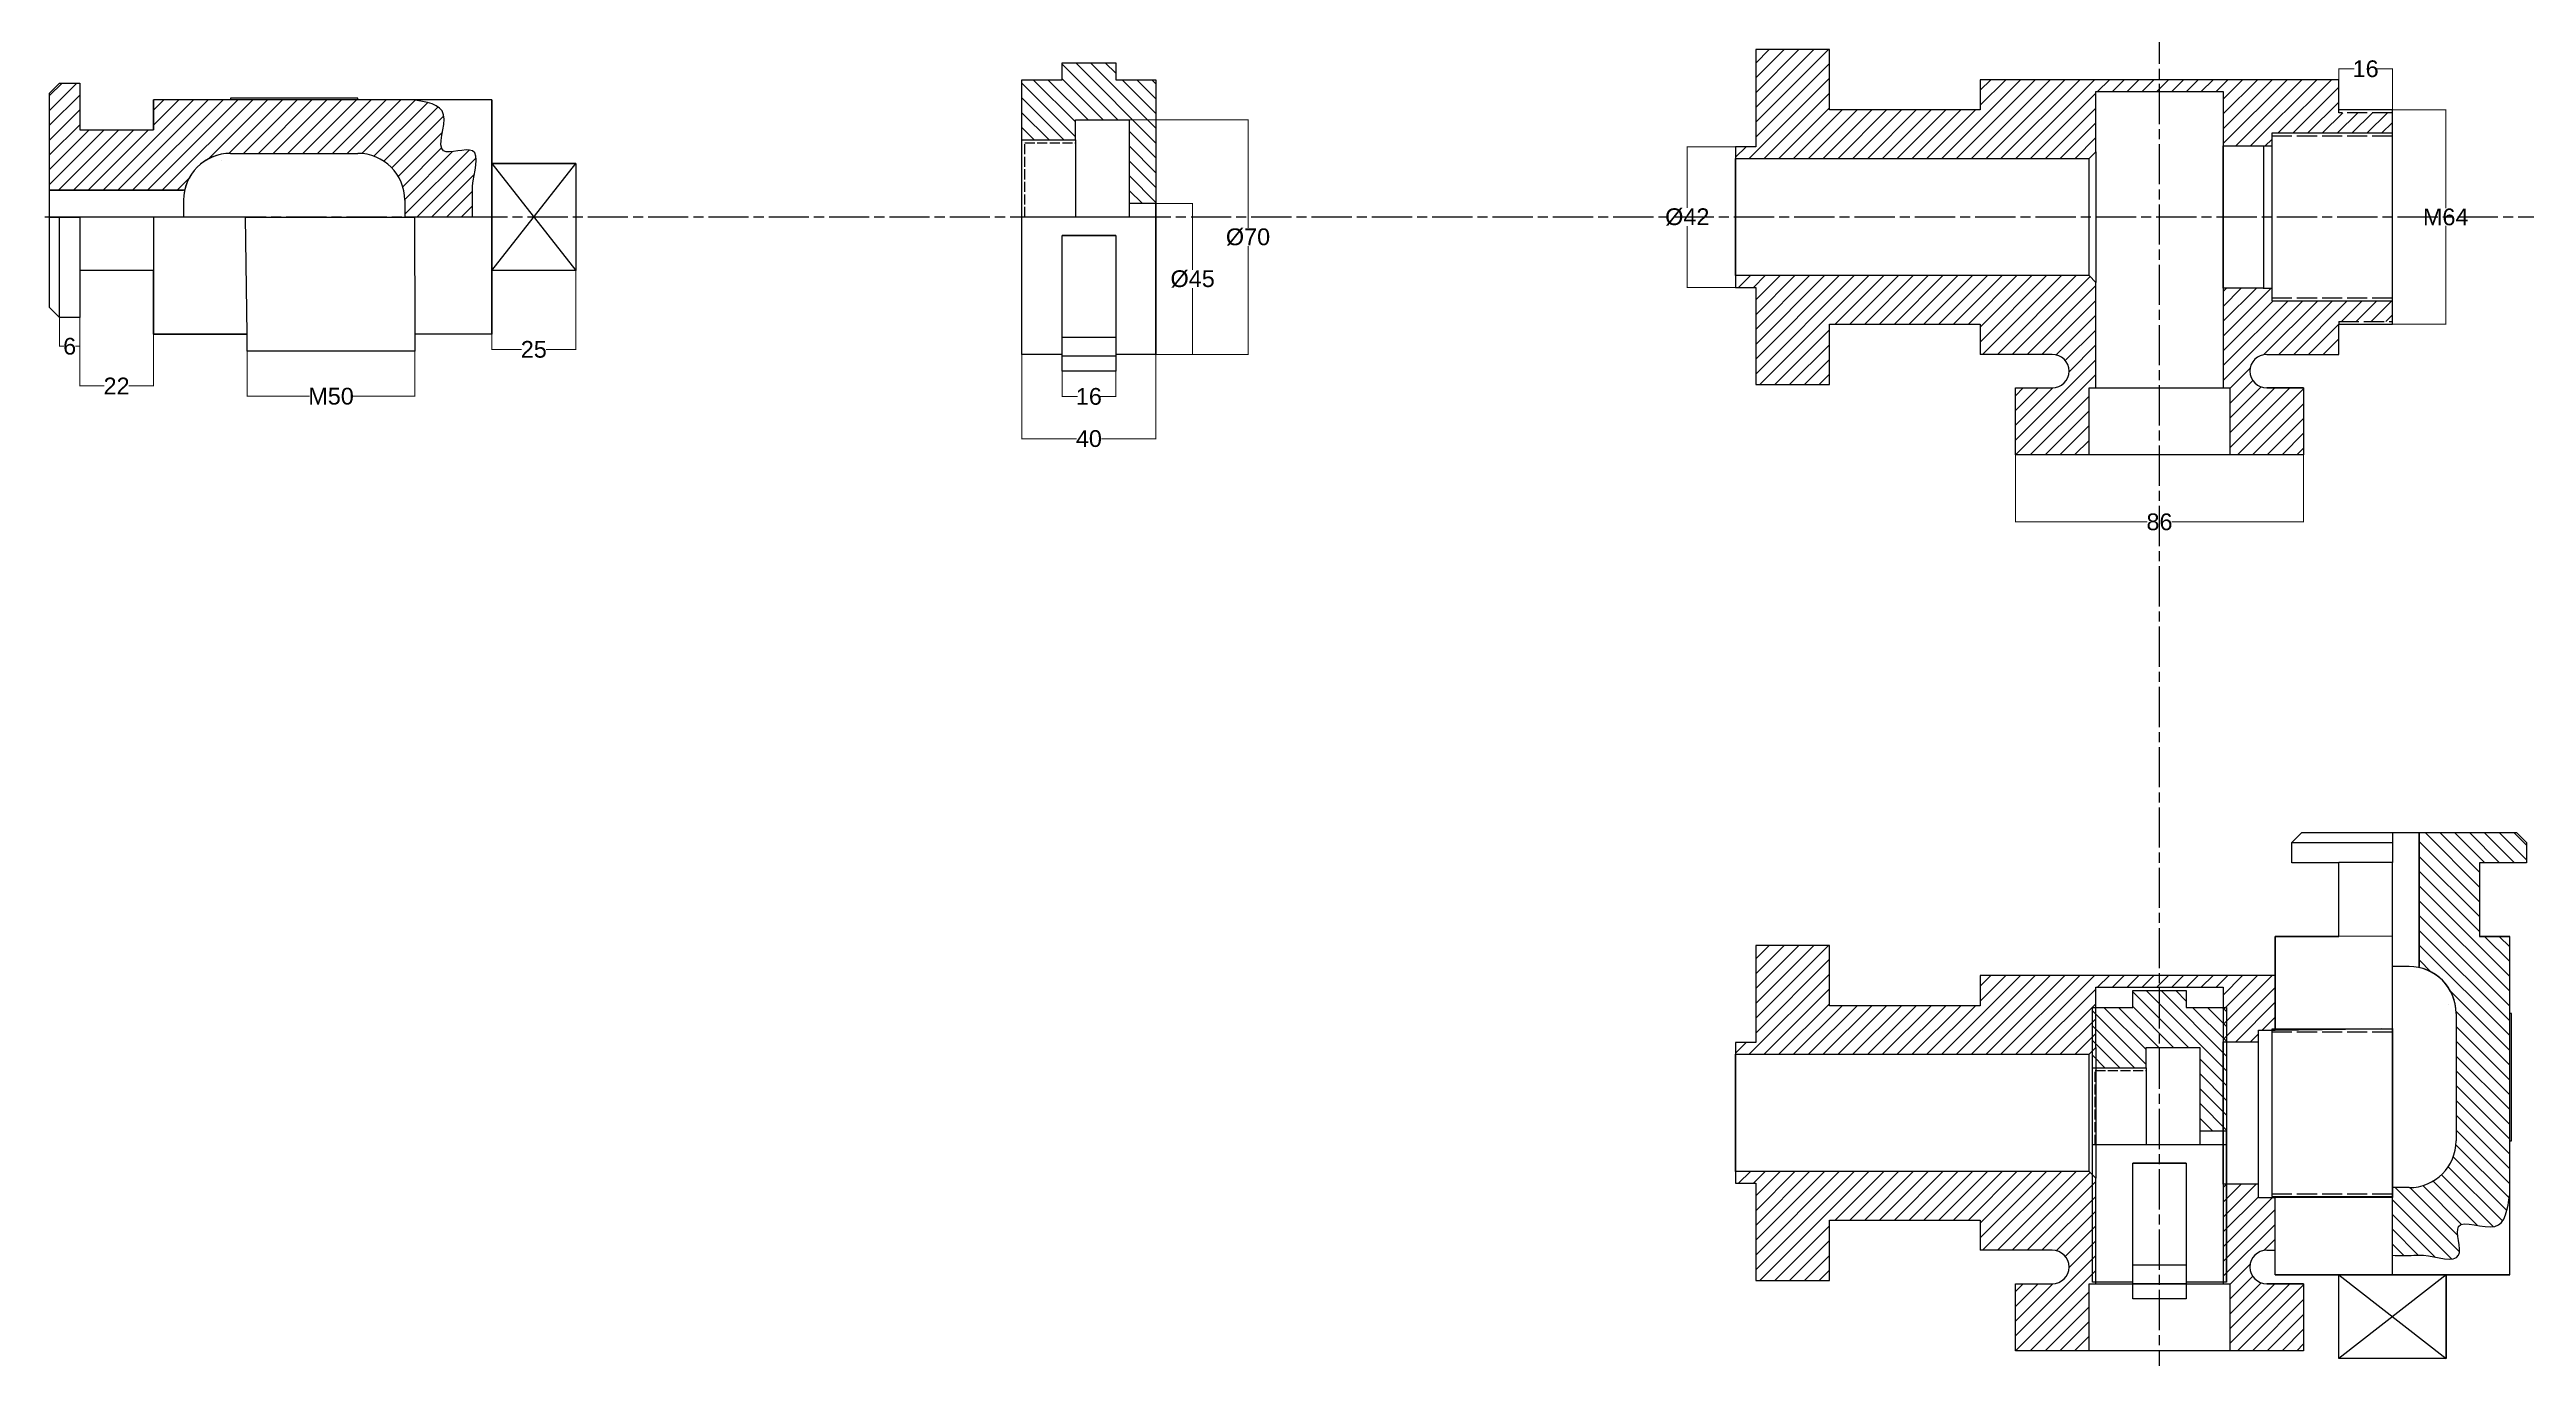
# Model space of a CAD drawing. Header units: inches. Extents: x -863 to 784, y -261 to 154.
# Drawn here: x 45 to 784, y -261 to 130 of the extents above.
import ezdxf

# ---------------------------------------------------------------- set-up
doc = ezdxf.new("R2010")
doc.units = ezdxf.units.IN
doc.header["$MEASUREMENT"] = 0
for name, pattern in [('AM_ISO02W050', [7.5, 6, -1.5]), ('AM_ISO02W050x2', [3.75, 3, -0.75]), ('AM_ISO08W050', [18, 12, -1.5, 3, -1.5])]:
    doc.linetypes.add(name, pattern=pattern)
doc.layers.add('AM_5', color=3, linetype='Continuous', lineweight=15)
doc.styles.get("Standard").update_dxf_attribs({"font": 'arial.ttf'})
doc.dimstyles.new('AM_ANSI$0', dxfattribs={"dimtxt": 0.12, "dimasz": 0.12, "dimexe": 0.1, "dimexo": 0.05, "dimgap": 0.06, "dimtad": 0, "dimtih": 1, "dimtoh": 1, "dimdec": 4, "dimzin": 7, "dimdsep": 46, "dimtxsty": 'Standard', "dimcen": 0, "dimclrd": 256, "dimclre": 256, "dimclrt": 2, "dimadec": 0, "dimazin": 2, "dimtp": 0.1, "dimtm": 0.1, "dimtfac": 0.71, "dimtdec": 4, "dimtofl": 0, "dimtmove": 0, "dimatfit": 3, "dimfxl": 1, "dimtolj": 1, "dimtzin": 7, "dimlwd": -1, "dimlwe": -1, "dimarcsym": 1})

# ---------------------------------------------------------------- blocks, each defined once
blk = doc.blocks.new('*D13')
at = {"layer": 'AM_5', "linetype": 'ByBlock', "transparency": 16777216}
for p, q in [((631.92, 8.74), (631.92, -11.33)), ((717.92, 8.74), (717.92, -11.33)), ((632.04, -11.23), (671.28, -11.23)), ((717.8, -11.23), (678.56, -11.23))]:
    blk.add_line(p, q, dxfattribs=at)
at = {"layer": 'AM_5', "transparency": 16777216}
for points in [[(632.04, -11.21), (632.04, -11.25), (631.92, -11.23)], [(717.8, -11.21), (717.8, -11.25), (717.92, -11.23)]]:
    blk.add_solid(points, dxfattribs=at)
at = {"layer": 'Defpoints', "color": 0, "transparency": 16777216}
for p in [(631.92, 8.79), (717.92, 8.79), (631.92, -11.23)]:
    blk.add_point(p, dxfattribs=at)
at = {"layer": 'AM_5', "color": 2, "transparency": 16777216, "insert": (674.92, -11.23), "char_height": 0.12, "attachment_point": 5}
blk.add_mtext('\\A1;{\\H5;86}', dxfattribs=at)
blk = doc.blocks.new('*D14')
at = {"layer": 'AM_5', "linetype": 'ByBlock', "transparency": 16777216}
for p, q in [((744.47, 111.79), (760.42, 111.79)), ((760.32, 111.67), (760.32, 82.4)), ((760.32, 47.91), (760.32, 77.18)), ((744.47, 47.79), (760.42, 47.79))]:
    blk.add_line(p, q, dxfattribs=at)
at = {"layer": 'AM_5', "transparency": 16777216}
for points in [[(760.3, 111.67), (760.34, 111.67), (760.32, 111.79)], [(760.3, 47.91), (760.34, 47.91), (760.32, 47.79)]]:
    blk.add_solid(points, dxfattribs=at)
at = {"layer": 'Defpoints', "color": 0, "transparency": 16777216}
for p in [(744.42, 111.79), (744.42, 47.79), (760.32, 47.79)]:
    blk.add_point(p, dxfattribs=at)
at = {"layer": 'AM_5', "color": 2, "transparency": 16777216, "insert": (760.32, 79.79), "char_height": 0.12, "attachment_point": 5}
blk.add_mtext('\\A1;{\\H5;M64}', dxfattribs=at)
blk = doc.blocks.new('*D15')
at = {"layer": 'AM_5', "linetype": 'ByBlock', "transparency": 16777216}
for p, q in [((728.42, 111.84), (728.42, 124.12)), ((728.54, 124.02), (733.02, 124.02)), ((744.3, 124.02), (739.82, 124.02)), ((744.42, 111.84), (744.42, 124.12))]:
    blk.add_line(p, q, dxfattribs=at)
at = {"layer": 'AM_5', "transparency": 16777216}
for points in [[(728.54, 124.04), (728.54, 124), (728.42, 124.02)], [(744.3, 124.04), (744.3, 124), (744.42, 124.02)]]:
    blk.add_solid(points, dxfattribs=at)
at = {"layer": 'Defpoints', "color": 0, "transparency": 16777216}
for p in [(728.42, 124.02), (728.42, 111.79), (744.42, 111.79)]:
    blk.add_point(p, dxfattribs=at)
at = {"layer": 'AM_5', "color": 2, "transparency": 16777216, "insert": (736.42, 124.02), "char_height": 0.12, "attachment_point": 5}
blk.add_mtext('\\A1;{\\H5;16}', dxfattribs=at)
blk = doc.blocks.new('*D16')
at = {"layer": 'AM_5', "linetype": 'ByBlock', "transparency": 16777216}
for p, q in [((548.37, 100.79), (533.92, 100.79)), ((534.02, 100.67), (534.02, 82.54)), ((534.02, 58.91), (534.02, 77.04)), ((548.37, 58.79), (533.92, 58.79))]:
    blk.add_line(p, q, dxfattribs=at)
at = {"layer": 'AM_5', "transparency": 16777216}
for points in [[(534, 100.67), (534.04, 100.67), (534.02, 100.79)], [(534, 58.91), (534.04, 58.91), (534.02, 58.79)]]:
    blk.add_solid(points, dxfattribs=at)
at = {"layer": 'Defpoints', "color": 0, "transparency": 16777216}
for p in [(548.42, 100.79), (534.02, 58.79), (548.42, 58.79)]:
    blk.add_point(p, dxfattribs=at)
at = {"layer": 'AM_5', "color": 2, "transparency": 16777216, "insert": (534.02, 79.79), "char_height": 0.12, "attachment_point": 5}
blk.add_mtext('\\A1;{\\H5;%%C42}', dxfattribs=at)
blk = doc.blocks.new('*D17')
at = {"layer": 'AM_5', "linetype": 'ByBlock', "transparency": 16777216}
for p, q in [((375.5, 83.79), (386.52, 83.79)), ((386.42, 83.67), (386.42, 64.04)), ((386.42, 38.91), (386.42, 58.54)), ((375.5, 38.79), (386.52, 38.79))]:
    blk.add_line(p, q, dxfattribs=at)
at = {"layer": 'AM_5', "transparency": 16777216}
for points in [[(386.4, 83.67), (386.44, 83.67), (386.42, 83.79)], [(386.4, 38.91), (386.44, 38.91), (386.42, 38.79)]]:
    blk.add_solid(points, dxfattribs=at)
at = {"layer": 'Defpoints', "color": 0, "transparency": 16777216}
for p in [(375.45, 83.79), (375.45, 38.79), (386.42, 38.79)]:
    blk.add_point(p, dxfattribs=at)
at = {"layer": 'AM_5', "color": 2, "transparency": 16777216, "insert": (386.42, 61.29), "char_height": 0.12, "attachment_point": 5}
blk.add_mtext('\\A1;{\\H5;%%C45}', dxfattribs=at)
blk = doc.blocks.new('*D18')
at = {"layer": 'AM_5', "linetype": 'ByBlock', "transparency": 16777216}
for p, q in [((367.5, 108.79), (403.04, 108.79)), ((402.94, 108.67), (402.94, 76.54)), ((402.94, 38.91), (402.94, 71.04)), ((375.5, 38.79), (403.04, 38.79))]:
    blk.add_line(p, q, dxfattribs=at)
at = {"layer": 'AM_5', "transparency": 16777216}
for points in [[(402.92, 108.67), (402.96, 108.67), (402.94, 108.79)], [(402.92, 38.91), (402.96, 38.91), (402.94, 38.79)]]:
    blk.add_solid(points, dxfattribs=at)
at = {"layer": 'Defpoints', "color": 0, "transparency": 16777216}
for p in [(367.45, 108.79), (375.45, 38.79), (402.94, 38.79)]:
    blk.add_point(p, dxfattribs=at)
at = {"layer": 'AM_5', "color": 2, "transparency": 16777216, "insert": (402.94, 73.79), "char_height": 0.12, "attachment_point": 5}
blk.add_mtext('\\A1;{\\H5;%%C70}', dxfattribs=at)
blk = doc.blocks.new('*D19')
at = {"layer": 'AM_5', "linetype": 'ByBlock', "transparency": 16777216}
for p, q in [((347.45, 33.74), (347.45, 26.12)), ((363.45, 33.74), (363.45, 26.12)), ((347.57, 26.22), (352.05, 26.22)), ((363.33, 26.22), (358.86, 26.22))]:
    blk.add_line(p, q, dxfattribs=at)
at = {"layer": 'AM_5', "transparency": 16777216}
for points in [[(347.57, 26.24), (347.57, 26.2), (347.45, 26.22)], [(363.33, 26.24), (363.33, 26.2), (363.45, 26.22)]]:
    blk.add_solid(points, dxfattribs=at)
at = {"layer": 'Defpoints', "color": 0, "transparency": 16777216}
for p in [(347.45, 33.79), (363.45, 33.79), (347.45, 26.22)]:
    blk.add_point(p, dxfattribs=at)
at = {"layer": 'AM_5', "color": 2, "transparency": 16777216, "insert": (355.45, 26.22), "char_height": 0.12, "attachment_point": 5}
blk.add_mtext('\\A1;{\\H5;16}', dxfattribs=at)
blk = doc.blocks.new('*D20')
at = {"layer": 'AM_5', "linetype": 'ByBlock', "transparency": 16777216}
for p, q in [((335.45, 38.74), (335.45, 13.52)), ((375.45, 38.74), (375.45, 13.52)), ((335.57, 13.62), (351.72, 13.62)), ((375.33, 13.62), (359.19, 13.62))]:
    blk.add_line(p, q, dxfattribs=at)
at = {"layer": 'AM_5', "transparency": 16777216}
for points in [[(335.57, 13.64), (335.57, 13.6), (335.45, 13.62)], [(375.33, 13.64), (375.33, 13.6), (375.45, 13.62)]]:
    blk.add_solid(points, dxfattribs=at)
at = {"layer": 'Defpoints', "color": 0, "transparency": 16777216}
for p in [(335.45, 38.79), (375.45, 38.79), (335.45, 13.62)]:
    blk.add_point(p, dxfattribs=at)
at = {"layer": 'AM_5', "color": 2, "transparency": 16777216, "insert": (355.45, 13.62), "char_height": 0.12, "attachment_point": 5}
blk.add_mtext('\\A1;{\\H5;40}', dxfattribs=at)
blk = doc.blocks.new('*D21')
at = {"layer": 'AM_5', "linetype": 'ByBlock', "transparency": 16777216}
for p, q in [((177.32, 63.74), (177.32, 40.16)), ((202.32, 63.74), (202.32, 40.16)), ((177.44, 40.26), (186.12, 40.26)), ((202.2, 40.26), (193.52, 40.26))]:
    blk.add_line(p, q, dxfattribs=at)
at = {"layer": 'AM_5', "transparency": 16777216}
for points in [[(177.44, 40.28), (177.44, 40.24), (177.32, 40.26)], [(202.2, 40.28), (202.2, 40.24), (202.32, 40.26)]]:
    blk.add_solid(points, dxfattribs=at)
at = {"layer": 'Defpoints', "color": 0, "transparency": 16777216}
for p in [(177.32, 63.79), (202.32, 63.79), (177.32, 40.26)]:
    blk.add_point(p, dxfattribs=at)
at = {"layer": 'AM_5', "color": 2, "transparency": 16777216, "insert": (189.82, 40.26), "char_height": 0.12, "attachment_point": 5}
blk.add_mtext('\\A1;{\\H5;25}', dxfattribs=at)
blk = doc.blocks.new('*D22')
at = {"layer": 'AM_5', "linetype": 'ByBlock', "transparency": 16777216}
for p, q in [((104.32, 39.74), (104.32, 26.18)), ((154.32, 39.74), (154.32, 26.18)), ((104.44, 26.28), (122.89, 26.28)), ((154.2, 26.28), (135.75, 26.28))]:
    blk.add_line(p, q, dxfattribs=at)
at = {"layer": 'AM_5', "transparency": 16777216}
for points in [[(104.44, 26.3), (104.44, 26.26), (104.32, 26.28)], [(154.2, 26.3), (154.2, 26.26), (154.32, 26.28)]]:
    blk.add_solid(points, dxfattribs=at)
at = {"layer": 'Defpoints', "color": 0, "transparency": 16777216}
for p in [(104.32, 39.79), (154.32, 39.79), (104.32, 26.28)]:
    blk.add_point(p, dxfattribs=at)
at = {"layer": 'AM_5', "color": 2, "transparency": 16777216, "insert": (129.32, 26.28), "char_height": 0.12, "attachment_point": 5}
blk.add_mtext('\\A1;{\\H5;M50}', dxfattribs=at)
blk = doc.blocks.new('*D23')
at = {"layer": 'AM_5', "linetype": 'ByBlock', "transparency": 16777216}
for p, q in [((48.32, 49.74), (48.32, 41.09)), ((54.32, 49.74), (54.32, 41.09)), ((48.44, 41.19), (49.61, 41.19)), ((54.2, 41.19), (53.03, 41.19))]:
    blk.add_line(p, q, dxfattribs=at)
at = {"layer": 'AM_5', "transparency": 16777216}
for points in [[(48.44, 41.21), (48.44, 41.17), (48.32, 41.19)], [(54.2, 41.21), (54.2, 41.17), (54.32, 41.19)]]:
    blk.add_solid(points, dxfattribs=at)
at = {"layer": 'Defpoints', "color": 0, "transparency": 16777216}
for p in [(48.32, 49.79), (54.32, 49.79), (48.32, 41.19)]:
    blk.add_point(p, dxfattribs=at)
at = {"layer": 'AM_5', "color": 2, "transparency": 16777216, "insert": (51.32, 41.19), "char_height": 0.12, "attachment_point": 5}
blk.add_mtext('\\A1;{\\H5;6}', dxfattribs=at)
blk = doc.blocks.new('*D24')
at = {"layer": 'AM_5', "linetype": 'ByBlock', "transparency": 16777216}
for p, q in [((54.32, 63.74), (54.32, 29.26)), ((76.32, 63.74), (76.32, 29.26)), ((54.44, 29.36), (61.66, 29.36)), ((76.2, 29.36), (68.98, 29.36))]:
    blk.add_line(p, q, dxfattribs=at)
at = {"layer": 'AM_5', "transparency": 16777216}
for points in [[(54.44, 29.38), (54.44, 29.34), (54.32, 29.36)], [(76.2, 29.38), (76.2, 29.34), (76.32, 29.36)]]:
    blk.add_solid(points, dxfattribs=at)
at = {"layer": 'Defpoints', "color": 0, "transparency": 16777216}
for p in [(54.32, 63.79), (76.32, 63.79), (54.32, 29.36)]:
    blk.add_point(p, dxfattribs=at)
at = {"layer": 'AM_5', "color": 2, "transparency": 16777216, "insert": (65.32, 29.36), "char_height": 0.12, "attachment_point": 5}
blk.add_mtext('\\A1;{\\H5;22}', dxfattribs=at)

msp = doc.modelspace()

# ---------------------------------------------------------------- hatches: boundary and pattern name
h = msp.add_hatch()
h.set_pattern_fill('ANSI31', color=256, scale=25, angle=90)
h.paths.add_polyline_path([(375.45402, 120.78919), (363.45402, 120.78919), (363.45402, 125.78919), (347.45402, 125.78919), (347.45402, 120.78919), (335.45402, 120.78919), (335.45402, 102.78919), (351.45402, 102.78919), (351.45402, 108.78919), (367.45402, 108.78919), (367.45402, 83.78919), (375.45402, 83.78919)])
h = msp.add_hatch()
h.set_pattern_fill('ANSI31', color=256, scale=25)
h.paths.add_polyline_path([(655.92002, 117.28919), (674.92002, 117.28919), (674.92002, 120.78919), (621.42002, 120.78919), (621.42002, 111.78919), (576.42002, 111.78919), (576.42002, 129.78919), (554.42002, 129.78919), (554.42002, 100.78919), (548.42002, 100.78919), (548.42002, 97.28919), (653.92002, 97.28919), (655.92002, 99.28919)])
h.paths.add_polyline_path([(744.42002, 110.93919), (728.42002, 110.93919), (728.42002, 111.78919), (728.42002, 120.78919), (674.92002, 120.78919), (674.92002, 117.28919), (693.92002, 117.28919), (693.92002, 101.03919), (705.92002, 101.03919), (708.42002, 101.03919), (708.42002, 104.78919), (744.42002, 104.78919)])
h.paths.add_polyline_path([(728.42002, 47.78919), (728.42002, 48.63919), (744.42002, 48.63919), (744.42002, 54.78919), (708.42002, 54.78919), (708.42002, 58.48463), (705.82552, 58.48463), (693.92002, 58.53919), (693.92002, 28.78919), (695.92002, 28.78919), (695.92002, 8.78919), (717.92002, 8.78919), (717.92002, 28.78919), (706.92002, 28.78919, -1), (706.92002, 38.78919), (717.92002, 38.78919), (728.42002, 38.78919)])
h.paths.add_polyline_path([(655.92002, 60.28919), (653.92002, 62.28919), (548.42002, 62.28919), (548.42002, 58.78919), (554.42002, 58.78919), (554.42002, 29.78919), (576.42002, 29.78919), (576.42002, 47.78919), (621.42002, 47.78919), (621.42002, 38.78919), (631.92002, 38.78919), (642.92002, 38.78919, -1), (642.92002, 28.78919), (631.92002, 28.78919), (631.92002, 8.78919), (653.92002, 8.78919), (653.92002, 28.78919), (655.92002, 28.78919)])
h = msp.add_hatch()
h.set_pattern_fill('ANSI31', color=256, scale=25)
edge = h.paths.add_edge_path()
edge.add_spline(control_points=[(171.52404, 79.78919), (171.55824, 81.95907), (171.60773, 85.09941), (171.25537, 91.33874), (175.60281, 102.93815), (158.42576, 95.98222), (166.61525, 113.00091), (157.73037, 114.19711), (153.33261, 114.78919)], knot_values=[0, 0, 0, 0, 6.408619378, 9.274789581, 19.758933364, 28.364007309, 39.149851491, 49.720908481, 49.720908481, 49.720908481, 49.720908481], degree=3, periodic=0)
edge.add_line((153.33261, 114.78919), (137.31928, 114.78919))
edge.add_line((137.31928, 114.78919), (99.31928, 114.78919))
edge.add_line((99.31928, 114.78919), (76.31928, 114.78919))
edge.add_line((76.31928, 114.78919), (76.31928, 105.78919))
edge.add_line((76.31928, 105.78919), (54.31928, 105.78919))
edge.add_line((54.31928, 105.78919), (54.31928, 119.78919))
edge.add_line((54.31928, 119.78919), (48.31928, 119.78919))
edge.add_line((48.31928, 119.78919), (45.31928, 116.78919))
edge.add_line((45.31928, 116.78919), (45.31928, 87.78919))
edge.add_line((45.31928, 87.78919), (85.64449, 87.78919))
edge.add_arc((99.31928, 84.78919), 14, 90, 167.62637488, ccw=False)
edge.add_line((99.31928, 98.78919), (137.31928, 98.78919))
edge.add_arc((137.31928, 84.78919), 14, 0, 90, ccw=False)
edge.add_line((151.31928, 84.78919), (151.31928, 79.78919))
edge.add_line((151.31928, 79.78919), (171.52404, 79.78919))
h = msp.add_hatch()
h.set_pattern_fill('ANSI31', color=256, scale=25)
h.paths.add_polyline_path([(171.49767, 86.94945), (171.49964, 86.88604), (171.5041, 86.76156)])
h.paths.add_polyline_path([(162.8635, 99.57831), (162.92347, 99.54535), (162.81232, 99.62103)])
h.paths.add_polyline_path([(162.66082, 99.7475), (162.71077, 99.70581), (162.61852, 99.7994)])
h.paths.add_polyline_path([(163.10343, 99.44647), (163.17477, 99.42137), (163.04439, 99.4789)])
h = msp.add_hatch()
h.set_pattern_fill('ANSI31', color=256, scale=25, angle=-90)
h.set_pattern_definition([(315, (664.6308, -58.623), (2.20971, 2.20971), [])])
edge = h.paths.add_edge_path()
edge.add_arc((749.42002, -195.9424), 14, -90, 0, ccw=False)
edge.add_line((749.42002, -209.9424), (744.42002, -209.9424))
edge.add_line((744.42002, -209.9424), (744.42002, -230.14715))
edge.add_spline(control_points=[(744.42002, -230.14715), (746.58991, -230.18135), (749.73024, -230.23085), (755.96958, -229.87848), (767.56898, -234.22593), (760.61305, -217.04888), (777.63175, -225.23836), (778.82794, -216.35348), (779.42002, -211.95572)], knot_values=[0, 0, 0, 0, 6.408619378, 9.274789581, 19.758933364, 28.364007309, 39.149851491, 49.720908481, 49.720908481, 49.720908481, 49.720908481], degree=3, periodic=0)
edge.add_line((779.42002, -211.95572), (779.42002, -195.9424))
edge.add_line((779.42002, -195.9424), (779.42002, -157.9424))
edge.add_line((779.42002, -157.9424), (779.42002, -134.9424))
edge.add_line((779.42002, -134.9424), (770.42002, -134.9424))
edge.add_line((770.42002, -134.9424), (770.42002, -112.9424))
edge.add_line((770.42002, -112.9424), (784.42002, -112.9424))
edge.add_line((784.42002, -112.9424), (784.42002, -106.9424))
edge.add_line((784.42002, -106.9424), (781.42002, -103.9424))
edge.add_line((781.42002, -103.9424), (752.42002, -103.9424))
edge.add_line((752.42002, -103.9424), (752.42002, -144.2676))
edge.add_arc((749.42002, -157.9424), 14, 0, 77.62637488, ccw=False)
edge.add_line((763.42002, -157.9424), (763.42002, -195.9424))
h = msp.add_hatch()
h.set_pattern_fill('ANSI31', color=256, scale=25)
h.set_pattern_definition([(45, (0, -267.4268), (-2.209709, 2.209709), [])])
h.paths.add_polyline_path([(655.92002, -150.1376), (674.92002, -150.1376), (674.92002, -146.6376), (621.42002, -146.6376), (621.42002, -155.6376), (576.42002, -155.6376), (576.42002, -137.6376), (554.42002, -137.6376), (554.42002, -166.6376), (548.42002, -166.6376), (548.42002, -170.1376), (653.92002, -170.1376), (655.92002, -168.1376)])
h.paths.add_polyline_path([(655.92002, -207.1376), (653.92002, -205.1376), (548.42002, -205.1376), (548.42002, -208.6376), (554.42002, -208.6376), (554.42002, -237.6376), (576.42002, -237.6376), (576.42002, -219.6376), (621.42002, -219.6376), (621.42002, -228.6376), (631.92002, -228.6376), (642.92002, -228.6376, -1), (642.92002, -238.6376), (631.92002, -238.6376), (631.92002, -258.6376), (653.92002, -258.6376), (653.92002, -238.6376), (655.92002, -238.6376)])
h.paths.add_polyline_path([(744.42002, -162.40614), (729.31308, -162.6376), (744.42002, -162.6376)])
h.paths.add_polyline_path([(704.42002, -166.3876), (704.42002, -162.9424), (708.42002, -162.9424), (708.42002, -162.6376), (709.42002, -162.6376), (709.42002, -146.6376), (674.92002, -146.6376), (674.92002, -150.1376), (693.92002, -150.1376), (693.92002, -166.3876)])
edge = h.paths.add_edge_path()
edge.add_line((704.42002, -212.9424), (704.42002, -208.93572))
edge.add_line((704.42002, -208.93572), (693.92002, -208.8876))
edge.add_line((693.92002, -208.8876), (693.92002, -238.6376))
edge.add_line((693.92002, -238.6376), (695.92002, -238.6376))
edge.add_line((695.92002, -238.6376), (695.92002, -258.6376))
edge.add_line((695.92002, -258.6376), (717.92002, -258.6376))
edge.add_line((717.92002, -258.6376), (717.92002, -238.6376))
edge.add_line((717.92002, -238.6376), (706.92002, -238.6376))
edge.add_arc((706.92002, -233.6376), 5, 90, 270, ccw=False)
edge.add_line((706.92002, -228.6376), (709.42002, -228.6376))
edge.add_line((709.42002, -228.6376), (709.42002, -212.9424))
edge.add_line((709.42002, -212.9424), (704.42002, -212.9424))
h = msp.add_hatch()
h.set_pattern_fill('ANSI31', color=256, scale=25, angle=90)
h.set_pattern_definition([(135, (319.466, -276.9268), (-2.209709, -2.209709), [])])
h.paths.add_polyline_path([(694.92002, -156.1376), (682.92002, -156.1376), (682.92002, -151.1376), (666.92002, -151.1376), (666.92002, -156.1376), (654.92002, -156.1376), (654.92002, -174.1376), (670.92002, -174.1376), (670.92002, -168.1376), (686.92002, -168.1376), (686.92002, -193.1376), (694.92002, -193.1376)])

# ---------------------------------------------------------------- linework, layer by layer
for p, q in [((576.42002, 129.78919), (554.42002, 129.78919)), ((554.42002, 129.78919), (554.42002, 100.78919)), ((576.42002, 111.78919), (576.42002, 129.78919)), ((48.31928, 119.78919), (45.31928, 116.78919)), ((45.31928, 116.78919), (48.31928, 119.78919)), ((45.31928, 116.78919), (48.31928, 119.78919)), ((48.31928, 119.78919), (54.31928, 119.78919)), ((48.31928, 119.78919), (54.31928, 119.78919)), ((48.31928, 119.78919), (54.31928, 119.78919)), ((54.31928, 119.78919), (54.31928, 105.78919)), ((54.31928, 119.78919), (54.31928, 105.78919)), ((54.31928, 119.78919), (54.31928, 105.78919)), ((728.42002, 120.78919), (621.42002, 120.78919)), ((621.42002, 120.78919), (621.42002, 111.78919)), ((728.42002, 111.78919), (728.42002, 120.78919)), ((45.31928, 52.78919), (45.31928, 116.78919)), ((45.31928, 87.78919), (45.31928, 116.78919)), ((45.31928, 87.78919), (45.31928, 116.78919)), ((45.31928, 87.78919), (45.31928, 116.78919)), ((76.31928, 114.78919), (76.31928, 105.78919)), ((76.31928, 105.78919), (76.31928, 114.78919)), ((76.31928, 105.78919), (76.31928, 114.78919)), ((99.31928, 114.78919), (76.31928, 114.78919)), ((137.31928, 115.28919), (99.31928, 115.28919)), ((99.31928, 115.28919), (99.31928, 114.78919)), ((137.31928, 114.78919), (99.31928, 114.78919)), ((137.31928, 114.78919), (137.31928, 115.28919)), ((153.33261, 114.78919), (137.31928, 114.78919)), ((177.31928, 114.78919), (153.33261, 114.78919)), ((621.42002, 111.78919), (576.42002, 111.78919)), ((744.42002, 111.78919), (728.42002, 111.78919)), ((728.42002, 110.93919), (728.42002, 111.78919)), ((744.42002, 47.78919), (744.42002, 111.78919)), ((54.31928, 105.78919), (76.31928, 105.78919)), ((54.31928, 105.78919), (76.31928, 105.78919)), ((54.31928, 105.78919), (76.31928, 105.78919)), ((351.45402, 102.78919), (351.45402, 108.78919)), ((351.45402, 108.78919), (367.45402, 108.78919)), ((367.45402, 108.78919), (367.45402, 79.78919)), ((367.45402, 108.78919), (367.45402, 83.78919)), ((744.42002, 104.78919), (708.42002, 104.78919)), ((708.42002, 104.78919), (708.42002, 54.78919)), ((744.42002, 54.78919), (744.42002, 104.78919)), ((99.31928, 98.78919), (137.31928, 98.78919)), ((335.45402, 38.78919), (335.45402, 102.78919)), ((335.45402, 102.78919), (351.45402, 102.78919)), ((351.45402, 102.78919), (351.45402, 79.78919)), ((554.42002, 100.78919), (548.42002, 100.78919)), ((548.42002, 100.78919), (548.42002, 58.78919)), ((653.92002, 62.28919), (653.92002, 97.28919)), ((655.92002, 99.28919), (655.92002, 60.28919)), ((705.92002, 101.03919), (708.42002, 101.03919)), ((708.42002, 101.03919), (708.42002, 58.48463)), ((177.31928, 63.78919), (202.31928, 95.78919)), ((202.31928, 95.78919), (177.31928, 95.78919)), ((177.31928, 95.78919), (202.31928, 63.78919)), ((45.31928, 87.78919), (85.31928, 87.78919)), ((45.31928, 79.78919), (45.31928, 87.78919)), ((85.31928, 87.78919), (45.31928, 87.78919)), ((85.31928, 87.78919), (45.31928, 87.78919)), ((85.31928, 87.78919), (45.31928, 87.78919)), ((85.64449, 87.78919), (45.31928, 87.78919)), ((85.31928, 84.78919), (85.31928, 79.78919)), ((151.31928, 84.78919), (151.31928, 79.78919)), ((375.45402, 83.78919), (367.45402, 83.78919)), ((375.45402, 38.78919), (375.45402, 83.78919)), ((45.31928, 52.78919), (45.31928, 79.78919)), ((45.31928, 79.78919), (54.31059, 79.78919)), ((48.31928, 49.78919), (48.31928, 79.78919)), ((76.29829, 79.78919), (54.31059, 79.78919)), ((54.31059, 79.78919), (54.31059, 63.78919)), ((103.78302, 79.78919), (76.29829, 79.78919)), ((76.29829, 79.78919), (76.31928, 63.78919)), ((104.31928, 44.78919), (103.78302, 79.78919)), ((103.78302, 79.78919), (154.24595, 79.78919)), ((171.52404, 79.78919), (151.31928, 79.78919)), ((177.31928, 79.78919), (154.24595, 79.78919)), ((154.24595, 79.78919), (154.31928, 44.78919)), ((177.31928, 44.78919), (177.31928, 79.78919)), ((375.45402, 79.78919), (335.45402, 79.78919)), ((363.45402, 74.28919), (347.45402, 74.28919)), ((347.45402, 38.78919), (347.45402, 74.28919)), ((347.45402, 74.28919), (363.45402, 74.28919)), ((363.45402, 74.28919), (363.45402, 38.78919)), ((54.31059, 63.78919), (54.31928, 49.78919)), ((76.31928, 63.78919), (54.31928, 63.78919)), ((54.31928, 63.78919), (54.31928, 49.78919)), ((76.31928, 44.78919), (76.31928, 63.78919)), ((76.31928, 63.78919), (76.31928, 44.78919)), ((48.31928, 49.78919), (45.31928, 52.78919)), ((548.42002, 58.78919), (554.42002, 58.78919)), ((554.42002, 58.78919), (554.42002, 29.78919)), ((708.42002, 58.48463), (705.82552, 58.48463)), ((708.42002, 54.78919), (744.42002, 54.78919)), ((54.31928, 49.78919), (48.31928, 49.78919)), ((54.31928, 49.78919), (48.31928, 49.78919)), ((104.31928, 44.78919), (76.31928, 44.78919)), ((76.31928, 44.78919), (104.31928, 44.78919)), ((104.31928, 39.78919), (104.31928, 44.78919)), ((177.31928, 44.78919), (154.31928, 44.78919)), ((154.31928, 44.78919), (154.31928, 39.78919)), ((576.42002, 29.78919), (576.42002, 47.78919)), ((576.42002, 47.78919), (621.42002, 47.78919)), ((621.42002, 47.78919), (621.42002, 38.78919)), ((728.42002, 48.63919), (728.42002, 47.78919)), ((728.42002, 38.78919), (728.42002, 47.78919)), ((728.42002, 47.78919), (744.42002, 47.78919)), ((154.31928, 39.78919), (104.31928, 39.78919)), ((363.45402, 43.78919), (347.45402, 43.78919)), ((363.45402, 38.28919), (347.45402, 38.28919)), ((631.92002, 38.78919), (621.42002, 38.78919)), ((642.92002, 38.78919), (631.92002, 38.78919)), ((706.92002, 38.78919), (717.92002, 38.78919)), ((717.92002, 38.78919), (728.42002, 38.78919)), ((363.45402, 33.78919), (347.45402, 33.78919)), ((554.42002, 29.78919), (576.42002, 29.78919)), ((631.92002, 28.78919), (642.92002, 28.78919)), ((717.92002, 28.78919), (706.92002, 28.78919)), ((714.42002, -106.9424), (717.42002, -103.9424)), ((714.42002, -112.9424), (714.42002, -106.9424)), ((714.42002, -112.9424), (714.42002, -106.9424)), ((714.42002, -106.9424), (744.42002, -106.9424)), ((717.42002, -103.9424), (781.42002, -103.9424)), ((717.42002, -103.9424), (744.42002, -103.9424)), ((744.42002, -103.9424), (744.42002, -112.93371)), ((744.42002, -103.9424), (752.42002, -103.9424)), ((752.42002, -103.9424), (752.42002, -143.9424)), ((752.42002, -143.9424), (752.42002, -103.9424)), ((752.42002, -103.9424), (781.42002, -103.9424)), ((752.42002, -143.9424), (752.42002, -103.9424)), ((752.42002, -143.9424), (752.42002, -103.9424)), ((752.42002, -103.9424), (781.42002, -103.9424)), ((752.42002, -144.2676), (752.42002, -103.9424)), ((752.42002, -103.9424), (781.42002, -103.9424)), ((784.42002, -106.9424), (781.42002, -103.9424)), ((781.42002, -103.9424), (784.42002, -106.9424)), ((781.42002, -103.9424), (784.42002, -106.9424)), ((784.42002, -106.9424), (784.42002, -112.9424)), ((784.42002, -106.9424), (784.42002, -112.9424)), ((784.42002, -106.9424), (784.42002, -112.9424)), ((728.42002, -112.93371), (714.42002, -112.9424)), ((728.42002, -112.9424), (714.42002, -112.9424)), ((744.42002, -112.93371), (728.42002, -112.93371)), ((728.42002, -134.9424), (728.42002, -112.9424)), ((744.42002, -134.9214), (744.42002, -112.93371)), ((784.42002, -112.9424), (770.42002, -112.9424)), ((770.42002, -112.9424), (770.42002, -134.9424)), ((784.42002, -112.9424), (770.42002, -112.9424)), ((770.42002, -112.9424), (770.42002, -134.9424)), ((784.42002, -112.9424), (770.42002, -112.9424)), ((770.42002, -112.9424), (770.42002, -134.9424)), ((576.42002, -137.6376), (554.42002, -137.6376)), ((554.42002, -137.6376), (554.42002, -166.6376)), ((576.42002, -155.6376), (576.42002, -137.6376)), ((709.42002, -162.9424), (709.42002, -134.9424)), ((709.42002, -134.9424), (728.42002, -134.9424)), ((728.42002, -134.9424), (709.42002, -134.9424)), ((709.42002, -134.9424), (709.42002, -162.9424)), ((744.42002, -134.9214), (728.42002, -134.9424)), ((744.42002, -162.40614), (744.42002, -134.9214)), ((779.42002, -134.9424), (770.42002, -134.9424)), ((770.42002, -134.9424), (779.42002, -134.9424)), ((770.42002, -134.9424), (779.42002, -134.9424)), ((779.42002, -157.9424), (779.42002, -134.9424)), ((709.42002, -146.6376), (621.42002, -146.6376)), ((621.42002, -146.6376), (621.42002, -155.6376)), ((749.42002, -143.9424), (744.42002, -143.9424)), ((621.42002, -155.6376), (576.42002, -155.6376)), ((709.42002, -162.9424), (744.42002, -162.40614)), ((744.42002, -219.6376), (744.42002, -155.6376)), ((744.42002, -162.40614), (744.42002, -212.86907)), ((763.42002, -157.9424), (763.42002, -195.9424)), ((779.92002, -157.9424), (779.42002, -157.9424)), ((779.42002, -195.9424), (779.42002, -157.9424)), ((779.92002, -195.9424), (779.92002, -157.9424)), ((554.42002, -166.6376), (548.42002, -166.6376)), ((548.42002, -166.6376), (548.42002, -208.6376)), ((655.92002, -168.1376), (655.92002, -207.1376)), ((670.92002, -174.1376), (670.92002, -168.1376)), ((670.92002, -168.1376), (686.92002, -168.1376)), ((686.92002, -168.1376), (686.92002, -197.1376)), ((686.92002, -168.1376), (686.92002, -193.1376)), ((704.42002, -212.9424), (704.42002, -162.9424)), ((704.42002, -162.9424), (709.42002, -162.9424)), ((744.42002, -162.6376), (708.42002, -162.6376)), ((708.42002, -162.6376), (708.42002, -212.6376)), ((708.42002, -166.3876), (708.42002, -208.94216)), ((744.42002, -212.6376), (744.42002, -162.6376)), ((653.92002, -205.1376), (653.92002, -170.1376)), ((654.92002, -238.1376), (654.92002, -174.1376)), ((654.92002, -174.1376), (670.92002, -174.1376)), ((670.92002, -174.1376), (670.92002, -197.1376)), ((694.92002, -197.1376), (654.92002, -197.1376)), ((694.92002, -193.1376), (686.92002, -193.1376)), ((694.92002, -238.1376), (694.92002, -193.1376)), ((779.42002, -195.9424), (779.92002, -195.9424)), ((779.42002, -211.95572), (779.42002, -195.9424)), ((682.92002, -202.6376), (666.92002, -202.6376)), ((666.92002, -238.1376), (666.92002, -202.6376)), ((666.92002, -202.6376), (682.92002, -202.6376)), ((682.92002, -202.6376), (682.92002, -238.1376)), ((548.42002, -208.6376), (554.42002, -208.6376)), ((554.42002, -208.6376), (554.42002, -237.6376)), ((709.42002, -212.9424), (704.42002, -212.9424)), ((708.42002, -212.6376), (744.42002, -212.6376)), ((744.42002, -212.86907), (709.42002, -212.9424)), ((709.42002, -235.9424), (709.42002, -212.9424)), ((749.42002, -209.9424), (744.42002, -209.9424)), ((744.42002, -230.14715), (744.42002, -209.9424)), ((744.42002, -235.9424), (744.42002, -212.86907)), ((779.42002, -235.9424), (779.42002, -211.95572)), ((576.42002, -237.6376), (576.42002, -219.6376)), ((576.42002, -219.6376), (621.42002, -219.6376)), ((621.42002, -219.6376), (621.42002, -228.6376)), ((631.92002, -228.6376), (621.42002, -228.6376)), ((642.92002, -228.6376), (631.92002, -228.6376)), ((706.92002, -228.6376), (709.42002, -228.6376)), ((682.92002, -233.1376), (666.92002, -233.1376)), ((709.42002, -235.9424), (744.42002, -235.9424)), ((728.42002, -235.9424), (760.42002, -260.9424)), ((760.42002, -235.9424), (728.42002, -260.9424)), ((760.42002, -260.9424), (760.42002, -235.9424)), ((554.42002, -237.6376), (576.42002, -237.6376)), ((631.92002, -238.6376), (642.92002, -238.6376)), ((682.92002, -238.6376), (666.92002, -238.6376)), ((682.92002, -243.1376), (666.92002, -243.1376)), ((717.92002, -238.6376), (706.92002, -238.6376))]:
    msp.add_line(p, q)
at = {"linetype": 'AM_ISO02W050'}
for p, q in [((744.42002, 110.93919), (728.42002, 110.93919)), ((744.42002, 103.93919), (708.42002, 103.93919)), ((708.42002, 55.63919), (744.42002, 55.63919)), ((728.42002, 48.63919), (744.42002, 48.63919)), ((744.42002, -163.4876), (708.42002, -163.4876)), ((708.42002, -211.7876), (744.42002, -211.7876))]:
    msp.add_line(p, q, dxfattribs=at)
at = {"linetype": 'AM_ISO02W050x2'}
for p, q in [((336.30402, 79.78919), (336.30402, 101.93919)), ((336.30402, 101.93919), (351.45402, 101.93919)), ((655.77002, -197.1376), (655.77002, -174.9876)), ((655.77002, -174.9876), (670.92002, -174.9876))]:
    msp.add_line(p, q, dxfattribs=at)
at = {"linetype": 'AM_ISO08W050'}
for p, direction in [((674.92002, 8.78919), (0, 1)), ((744.42002, 79.78919), (-1, 0))]:
    msp.add_xline(p, direction, dxfattribs=at)
for points in [[(347.45402, 120.78919), (347.45402, 125.78919), (363.45402, 125.78919), (363.45402, 120.78919)], [(347.45402, 38.78919), (335.45402, 38.78919), (335.45402, 120.78919), (347.45402, 120.78919)], [(363.45402, 120.78919), (375.45402, 120.78919), (375.45402, 38.78919), (363.45402, 38.78919)], [(655.92002, 28.78919), (655.92002, 60.28919), (653.92002, 62.28919), (548.42002, 62.28919), (548.42002, 97.28919), (653.92002, 97.28919), (655.92002, 99.28919), (655.92002, 117.28919), (693.92002, 117.28919), (693.92002, 28.78919)], [(363.45402, 38.78919), (363.45402, 33.78919), (347.45402, 33.78919), (347.45402, 38.78919)], [(706.92002, 28.78919), (717.92002, 28.78919), (717.92002, 8.78919), (631.92002, 8.78919), (631.92002, 28.78919), (642.92002, 28.78919)], [(653.92002, 28.78919), (695.92002, 28.78919)], [(655.92002, -238.6376), (655.92002, -207.1376), (653.92002, -205.1376), (548.42002, -205.1376), (548.42002, -170.1376), (653.92002, -170.1376), (655.92002, -168.1376), (655.92002, -150.1376), (693.92002, -150.1376), (693.92002, -238.6376)], [(666.92002, -156.1376), (666.92002, -151.1376), (682.92002, -151.1376), (682.92002, -156.1376)], [(666.92002, -238.1376), (654.92002, -238.1376), (654.92002, -156.1376), (666.92002, -156.1376)], [(682.92002, -156.1376), (694.92002, -156.1376), (694.92002, -238.1376), (682.92002, -238.1376)], [(704.42002, -208.8876), (693.92002, -208.8876), (693.92002, -166.3876), (704.42002, -166.3876)], [(706.92002, -238.6376), (717.92002, -238.6376), (717.92002, -258.6376), (631.92002, -258.6376), (631.92002, -238.6376), (642.92002, -238.6376)], [(653.92002, -238.6376), (695.92002, -238.6376)], [(682.92002, -238.1376), (682.92002, -243.1376), (666.92002, -243.1376), (666.92002, -238.1376)]]:
    msp.add_lwpolyline(points)
for points in [[(177.31928, 114.78919), (177.31928, 114.78919), (177.31928, 44.78919), (177.31928, 44.78919)], [(744.42002, 104.78919), (708.42002, 104.78919), (708.42002, 54.78919), (744.42002, 54.78919)], [(693.92002, 101.03919), (705.92002, 101.03919), (705.92002, 58.53919), (693.92002, 58.53919)], [(177.31928, 95.78919), (202.31928, 95.78919), (202.31928, 63.78919), (177.31928, 63.78919)], [(695.92002, 8.78919), (653.92002, 8.78919), (653.92002, 28.78919), (695.92002, 28.78919)], [(744.42002, -162.6376), (708.42002, -162.6376), (708.42002, -212.6376), (744.42002, -212.6376)], [(779.42002, -235.9424), (779.42002, -235.9424), (709.42002, -235.9424), (709.42002, -235.9424)], [(760.42002, -235.9424), (760.42002, -260.9424), (728.42002, -260.9424), (728.42002, -235.9424)], [(695.92002, -258.6376), (653.92002, -258.6376), (653.92002, -238.6376), (695.92002, -238.6376)]]:
    msp.add_lwpolyline(points, close=True)
for centre, radius, start, end in [((99.31928, 84.78919), 14, 90, 180), ((99.31928, 84.78919), 14, 89.99999828, 180), ((137.31928, 84.78919), 14, 0, 90), ((137.31928, 84.78919), 14, 0, 90), ((642.92002, 33.78919), 5, 270, 90), ((706.92002, 33.78919), 5, 90, 270), ((749.42002, -157.9424), 14, 0, 90), ((749.42002, -157.9424), 14, 359.99999828, 90), ((749.42002, -195.9424), 14, 270, 0), ((749.42002, -195.9424), 14, 270, 0), ((642.92002, -233.6376), 5, 270, 90), ((706.92002, -233.6376), 5, 90, 270)]:
    msp.add_arc(centre, radius, start, end)
for points in [[(171.52404, 79.78919), (171.52404, 86.19781), (171.52404, 89.06398), (171.52404, 99.54812), (162.91896, 99.54812), (162.91896, 110.33397), (153.33261, 114.78919)], [(744.42002, -230.14715), (750.82864, -230.14715), (753.69481, -230.14715), (764.17896, -230.14715), (764.17896, -221.54208), (774.9648, -221.54208), (779.42002, -211.95572)]]:
    msp.add_spline(points, degree=3)

# ---------------------------------------------------------------- dimensions: what is measured, and where the dimension line sits
at = {"layer": 'AM_5'}
for base, p1, p2, angle, text, picture, middle in [((728.42002, 124.01603), (744.42002, 111.78919), (728.42002, 111.78919), 0, '{\\H5;16}', '*D15', (736.42002, 124.01603)), ((760.32241, 47.78919), (744.42002, 111.78919), (744.42002, 47.78919), 90, '{\\H5;M64}', '*D14', (760.32241, 79.78919)), ((402.94149, 38.78919), (367.45402, 108.78919), (375.45402, 38.78919), 90, '{\\H5;%%C70}', '*D18', (402.94149, 73.78919)), ((534.01795, 58.78919), (548.42002, 100.78919), (548.42002, 58.78919), 90, '{\\H5;%%C42}', '*D16', (534.01795, 79.78919)), ((386.42142, 38.78919), (375.45402, 83.78919), (375.45402, 38.78919), 90, '{\\H5;%%C45}', '*D17', (386.42142, 61.28919)), ((54.31928, 29.36407), (76.31928, 63.78919), (54.31928, 63.78919), 0, '{\\H5;22}', '*D24', (65.31928, 29.36407)), ((177.31928, 40.25691), (202.31928, 63.78919), (177.31928, 63.78919), 0, '{\\H5;25}', '*D21', (189.81928, 40.25691)), ((48.31928, 41.19171), (54.31928, 49.78919), (48.31928, 49.78919), 0, '{\\H5;6}', '*D23', (51.31928, 41.19171)), ((104.31928, 26.27737), (154.31928, 39.78919), (104.31928, 39.78919), 0, '{\\H5;M50}', '*D22', (129.31928, 26.27737)), ((335.45402, 13.61795), (375.45402, 38.78919), (335.45402, 38.78919), 0, '{\\H5;40}', '*D20', (355.45402, 13.61795)), ((347.45402, 26.22022), (363.45402, 33.78919), (347.45402, 33.78919), 0, '{\\H5;16}', '*D19', (355.45402, 26.22022)), ((631.92002, -11.23237), (717.92002, 8.78919), (631.92002, 8.78919), 0, '{\\H5;86}', '*D13', (674.92002, -11.23237))]:
    dim = msp.add_linear_dim(base=base, p1=p1, p2=p2, angle=angle, text=text, dimstyle='AM_ANSI$0', override={"dimpost": ''}, dxfattribs=at)
    dim.commit()
    dim.dimension.update_dxf_attribs({"geometry": picture, "text_midpoint": middle})

doc.saveas('drawing.dxf')
